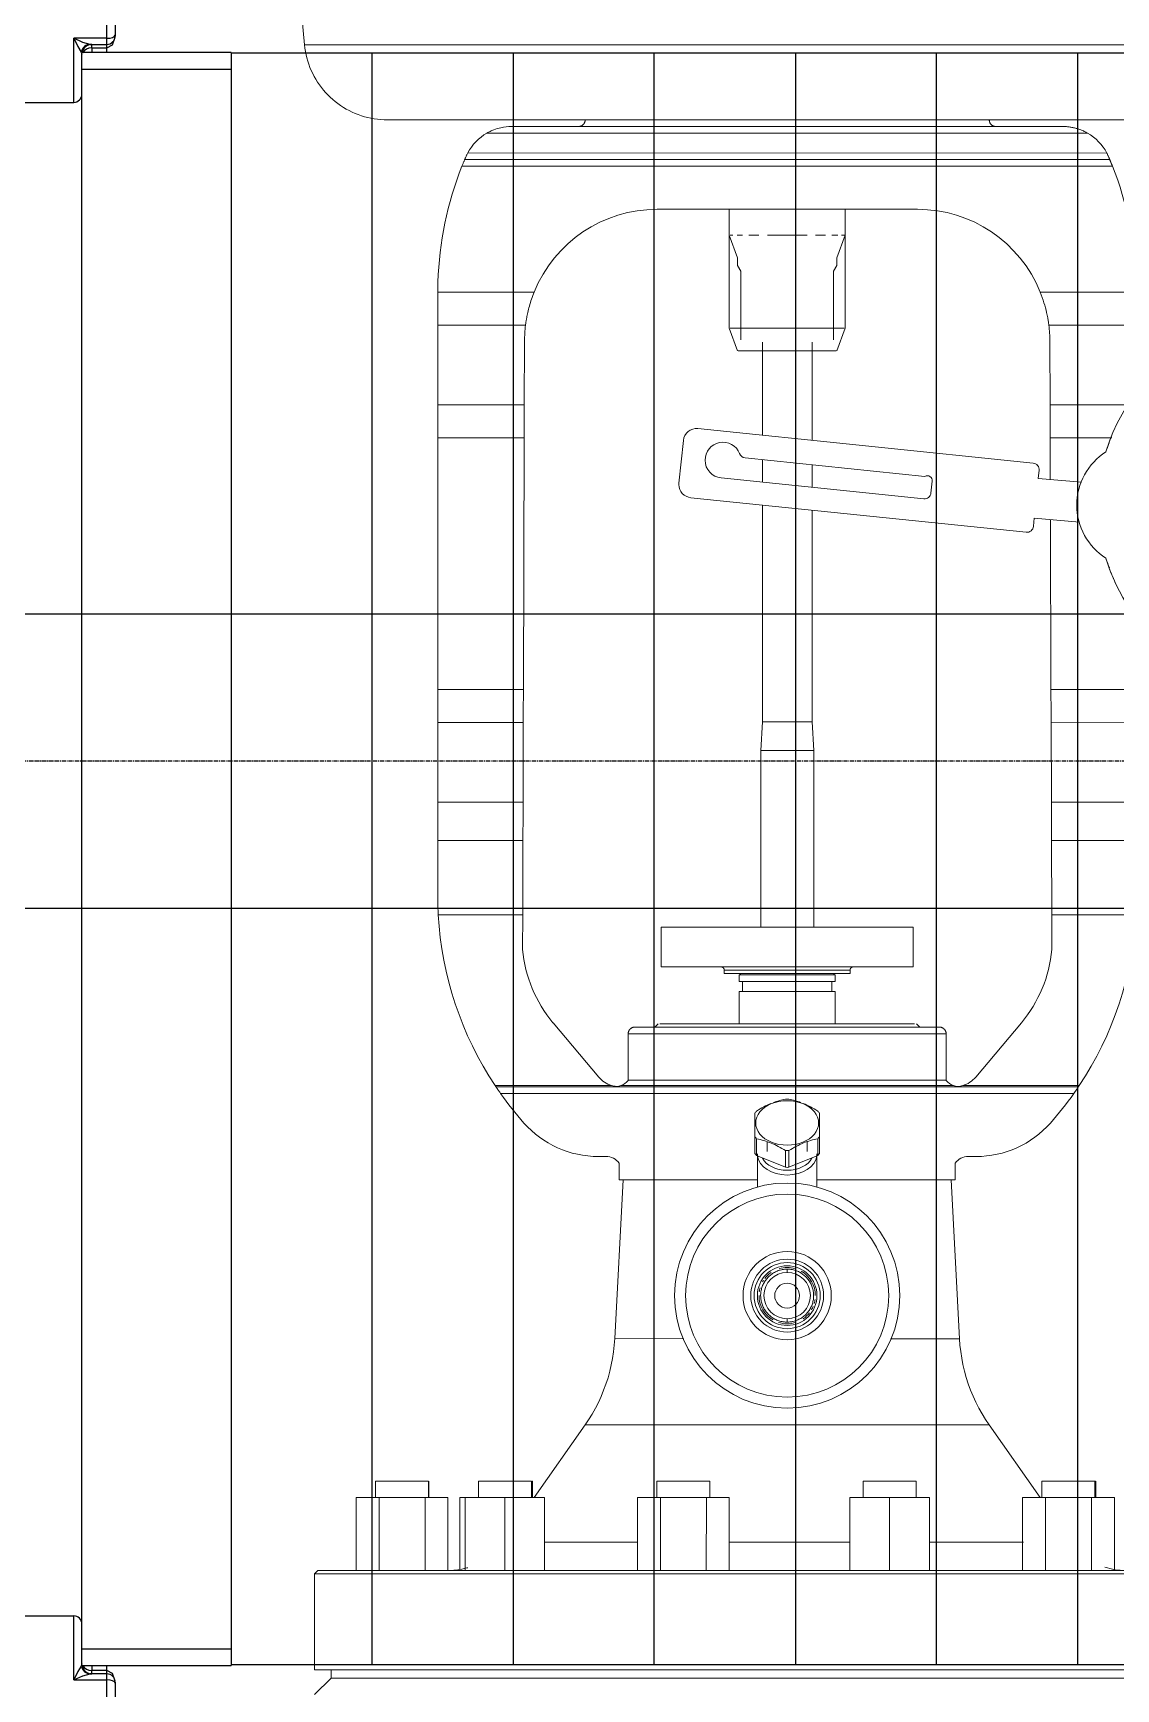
# Model space of a CAD drawing. Header units: millimetres. Extents: x -69706 to 52883, y -6882 to 68885.
# Drawn here: x 36843.1 to 37170, y 65302.7 to 65802.6 of the extents above; entities that cross this region are included whole.
import ezdxf

# ---------------------------------------------------------------- set-up
doc = ezdxf.new("R2010")
doc.units = ezdxf.units.MM
doc.linetypes.add('XFM7P20PCW$0$CENTER', pattern=[2, 1.25, -0.25, 0.25, -0.25])
doc.layers.add('XFM7P20PCW$0$G-IMPT', color=252, linetype='Continuous', lineweight=9)
doc.layers.add('XFM7P20PCW$0$M-PIPE-CHWS12', color=252, linetype='Continuous')

# ---------------------------------------------------------------- blocks, each defined once
blk = doc.blocks.new('XFM7P20PCW$0$A$C5a31e6e3')
for p, q in [((883.5, 1006.84), (883.5, 1031.16)), ((886, 1030.19), (886, 1007.81)), ((883.5, 1006.84), (873.5, 1006.84)), ((873.5, 987.5), (873.5, 1006.84)), ((878.49, 1005), (883.5, 1005)), ((879, 1003.96), (879, 1005)), ((883.5, 1005), (883.5, 1006.84)), ((883.5, 1003.96), (883.5, 1005)), ((886, 1007.81), (886, 1007.5)), ((875.77, 1002.68), (876, 1002)), ((876, 997.5), (876, 1002.5)), ((921, 1002.5), (876, 1002.5)), ((879, 1003.96), (879, 1002.5)), ((879, 1003.96), (883.5, 1003.96)), ((883.5, 1002.5), (883.5, 1003.96)), ((921, 1002.5), (921, 997.5)), ((1560, 1002.3), (921, 1002.3)), ((963.6, 515.7), (963.6, 1002.3)), ((1006.2, 1002.3), (1006.2, 515.7)), ((1048.8, 515.7), (1048.8, 1002.3)), ((1091.4, 1002.3), (1091.4, 515.7)), ((1134, 515.7), (1134, 1002.3)), ((1176.6, 1002.3), (1176.6, 515.7)), ((876, 997.5), (921, 997.5)), ((876, 520.5), (876, 997.5)), ((921, 997.5), (921, 520.5)), ((858.5, 987.5), (873.5, 987.5)), ((858.5, 530.5), (873.5, 530.5)), ((873.5, 511.16), (873.5, 530.5)), ((876, 515.5), (876, 520.5)), ((921, 520.5), (876, 520.5)), ((921, 520.5), (921, 515.5)), ((876, 516), (875.77, 515.32)), ((876, 515.5), (921, 515.5)), ((879, 515.5), (879, 514.04)), ((883.5, 514.04), (883.5, 515.5)), ((1560, 515.7), (921, 515.7)), ((873.5, 511.16), (883.5, 511.16)), ((883.5, 513), (878.49, 513)), ((879, 513), (879, 514.04)), ((883.5, 514.04), (879, 514.04)), ((883.5, 513), (883.5, 514.04)), ((883.5, 511.16), (883.5, 513)), ((883.5, 486.84), (883.5, 511.16)), ((886, 510.5), (886, 510.19)), ((886, 510.19), (886, 487.81))]:
    blk.add_line(p, q)
at = {"flags": 128}
for points in [[(878.49, 1005), (876.28, 1005.56), (873.5, 1006.84)], [(873.5, 1006.84), (874.76, 1004.33), (875.77, 1002.68)], [(883.5, 1003.96), (885.23, 1004.87), (885.99, 1007.18)], [(875.77, 515.32), (874.76, 513.67), (873.5, 511.16)], [(873.5, 511.16), (876.28, 512.44), (878.49, 513)], [(885.99, 510.82), (885.23, 513.13), (883.5, 514.04)]]:
    blk.add_lwpolyline(points, dxfattribs=at)
for centre, radius, start, end in [((879, 1002), 3, 90, 170.4059), ((883.5, 1007.5), 2.5, 270, 0), ((873.5, 990), 2.5, 270, 0), ((873.5, 528), 2.5, 0, 90), ((879, 516), 3, 189.5941, 270), ((883.5, 510.5), 2.5, 0, 90)]:
    blk.add_arc(centre, radius, start, end)
for centre, major_axis, ratio, start_param, end_param in [((878.49, 1002), (0, 3), 0.932153, 0, 1.340829), ((883.5, 1007.81), (2.5, 0), 0.385965, 4.712389, 6.283185), ((879, 1001.58), (3, 0), 0.791667, 1.570796, 2.745339), ((878.49, 516), (0, -3), 0.932153, 4.942356, 6.283185), ((879, 516.42), (3, 0), 0.791667, 3.537846, 4.712389), ((883.5, 510.19), (2.5, 0), 0.385965, 0, 1.570796)]:
    blk.add_ellipse(centre, major_axis=major_axis, ratio=ratio, start_param=start_param, end_param=end_param)
blk = doc.blocks.new('XFM7P20PCW$0$HTS 150A-3D_dwg-5203735-前')
at = {"layer": 'XFM7P20PCW$0$G-IMPT'}
for p, q in [((145.7, 668.63), (148.94, 702.66)), ((145.7, 668.63), (-145.7, 668.63)), ((-120.81, 646), (120.81, 646)), ((-90.69, 642), (90.69, 642)), ((-34.27, 644), (-83.21, 644)), ((37.01, 644), (-37.01, 644)), ((83.21, 644), (33.99, 644)), ((-96.48, 636), (96.47, 636)), ((98.2, 632), (-98.2, 632)), ((-97.38, 634), (97.38, 634)), ((-39.31, 619), (39.31, 619)), ((-17.5, 619), (-17.5, 583.12)), ((-17.5, 619), (-17.5, 611.18)), ((17.5, 583.12), (17.5, 619)), ((17.5, 611.18), (17.5, 619)), ((-17.5, 611.18), (-15, 604.31)), ((-17.5, 611.18), (-16.43, 611.18)), ((-15.27, 611.18), (-13.49, 611.18)), ((-11.54, 611.18), (-8.55, 611.18)), ((-5.99, 611.18), (0, 611.18)), ((5.99, 611.18), (0, 611.18)), ((11.54, 611.18), (8.54, 611.18)), ((15.16, 611.18), (13.49, 611.18)), ((15, 604.31), (17.5, 611.18)), ((17.23, 611.18), (16.43, 611.18)), ((-15, 604.31), (-15, 602.04)), ((-15, 602.04), (-14, 600.31)), ((-14, 600.31), (-14, 579.56)), ((14, 600.31), (15, 602.04)), ((14, 579.56), (14, 600.31)), ((15, 602.04), (15, 604.31)), ((105.45, 594), (105.45, 597.04)), ((-105.45, 594), (-76.39, 594)), ((76.39, 594), (105.45, 594)), ((105.45, 594), (105.45, 584)), ((-105.45, 584), (-79, 584)), ((-17.5, 583.12), (-15, 576.25)), ((-17.23, 583.12), (0, 583.12)), ((17.24, 583.12), (0, 583.12)), ((15, 576.25), (17.5, 583.12)), ((79, 584), (105.45, 584)), ((105.45, 584), (105.45, 560)), ((-79.37, 560), (-79.31, 579.13)), ((0, 576.25), (-14.77, 576.25)), ((-7.5, 578.85), (-7.5, 549.24)), ((0, 576.25), (14.77, 576.25)), ((7.5, 550.79), (7.5, 578.85)), ((79.31, 579.13), (79.37, 560)), ((-103.12, 560), (-79.37, 560)), ((79.37, 560), (105.45, 560)), ((105.45, 560), (105.45, 550)), ((-98.04, 550), (-79.4, 550)), ((-79.44, 537.39), (-79.4, 550)), ((26.96, 552.8), (-74.24, 542.36)), ((79.4, 550), (105.45, 550)), ((79.4, 550), (79.64, 474)), ((105.45, 550), (105.45, 474)), ((-97.35, 548.39), (-97.1, 548.39)), ((-97.1, 548.39), (-97.35, 548.39)), ((32.68, 536.3), (31.35, 549.23)), ((-76.06, 540.19), (-75.81, 537.71)), ((-41.52, 538.36), (12.72, 543.97)), ((-7.5, 541.88), (-7.5, 535.04)), ((7.5, 536.59), (7.5, 543.43)), ((-75.81, 537.71), (-88.8, 536.57)), ((-43.41, 533.34), (-43.78, 536.92)), ((19.96, 537.88), (-41.22, 531.56)), ((-72.15, 521.49), (29.11, 531.91)), ((-88.28, 524.56), (-74.6, 525.76)), ((-79.64, 474), (-79.48, 525.33)), ((-74.6, 525.76), (-74.35, 523.28)), ((-7.5, 528.14), (-7.5, 464.25)), ((7.5, 464.25), (7.5, 529.69)), ((-97.11, 510.99), (-97.37, 510.99)), ((-97.37, 510.99), (-97.11, 510.99)), ((-105.45, 474), (-79.64, 474)), ((79.64, 474), (105.45, 474)), ((105.45, 474), (105.45, 464)), ((-105.45, 464), (-79.68, 464)), ((-79.75, 440), (-79.68, 464)), ((-7.5, 464.25), (-8, 455.6)), ((-7.39, 464.25), (0, 464.25)), ((7.39, 464.25), (0, 464.25)), ((8, 455.6), (7.5, 464.25)), ((79.68, 464), (105.45, 464)), ((79.68, 464), (79.75, 440)), ((105.45, 464), (105.45, 440)), ((-8, 455.6), (-8, 402.27)), ((-7.88, 455.6), (0, 455.6)), ((7.88, 455.6), (0, 455.6)), ((8, 402.27), (8, 455.6)), ((-105.45, 440), (-79.75, 440)), ((79.75, 440), (105.45, 440)), ((105.45, 440), (105.45, 428.44)), ((-79.79, 428.44), (-105.45, 428.44)), ((-79.86, 406), (-79.79, 428.44)), ((105.45, 428.44), (79.79, 428.44)), ((79.79, 428.44), (79.86, 406)), ((105.45, 408.52), (105.45, 428.44)), ((-105.34, 406), (-79.86, 406)), ((-79.9, 395.49), (-79.86, 406)), ((79.86, 406), (105.34, 406)), ((79.86, 406), (79.9, 395.49)), ((-38, 402.27), (-38, 390.27)), ((-38, 402.27), (0, 402.27)), ((38, 402.27), (0, 402.27)), ((38, 390.27), (38, 402.27)), ((-38, 390.27), (0, 390.27)), ((0, 390.27), (38, 390.27)), ((-19, 389.27), (-19, 388.27)), ((-19, 389.27), (0, 389.27)), ((-19, 388.27), (0, 388.27)), ((-13.81, 388.27), (-14.5, 387.87)), ((-14.5, 387.87), (-14.5, 385.87)), ((-14.5, 385.87), (0, 385.87)), ((-14.28, 387.87), (0, 387.87)), ((-13.5, 385.87), (-13.5, 382.87)), ((19, 389.27), (0, 389.27)), ((0, 388.27), (19, 388.27)), ((14.28, 387.87), (0, 387.87)), ((0, 385.87), (14.5, 385.87)), ((13.5, 382.87), (13.5, 385.87)), ((14.5, 387.87), (13.81, 388.27)), ((14.5, 385.87), (14.5, 387.87)), ((19, 388.27), (19, 389.27)), ((-14.5, 382.87), (-14.5, 373.07)), ((-14.5, 382.87), (0, 382.87)), ((14.5, 382.87), (0, 382.87)), ((14.5, 373.07), (14.5, 382.87)), ((-56.91, 356.96), (-70.7, 373.4)), ((-48, 370.07), (-48, 356.07)), ((-48, 370.07), (0, 370.07)), ((-44.43, 372.07), (0, 372.07)), ((-39, 373.07), (-40, 372.07)), ((-38.41, 373.07), (0, 373.07)), ((38.41, 373.07), (0, 373.07)), ((45.61, 372.07), (0, 372.07)), ((48, 370.07), (0, 370.07)), ((40, 372.07), (39, 373.07)), ((48, 356.07), (48, 370.07)), ((70.7, 373.4), (56.91, 356.96)), ((-48, 356.07), (0, 356.07)), ((48, 356), (-48, 356)), ((0, 356.07), (48, 356.07)), ((-88.18, 354.42), (-52.99, 354.42)), ((87.9, 354), (-87.9, 354)), ((-87.9, 354), (87.9, 354)), ((-86.52, 352), (86.52, 352)), ((50.24, 354.42), (-50.24, 354.42)), ((52.99, 354.42), (88.18, 354.42)), ((-9.75, 338.99), (-9.75, 333.93)), ((-9.23, 333.29), (-9.23, 338.35)), ((-6, 337.49), (-6, 334.49)), ((6, 334.49), (6, 337.49)), ((9.23, 338.35), (9.23, 333.29)), ((9.75, 333.93), (9.75, 338.99)), ((-57.02, 333), (-54.71, 333)), ((-50.71, 331), (-50.71, 326)), ((-0.52, 329.74), (-9.23, 333.29)), ((-9, 333.78), (-9, 323.76)), ((-0.52, 334.8), (-0.52, 329.74)), ((0.52, 329.74), (0.52, 334.8)), ((9.23, 333.29), (0.52, 329.74)), ((9, 323.76), (9, 333.78)), ((50.71, 326), (50.71, 331)), ((54.71, 333), (57.01, 333)), ((-49.52, 326), (-52.04, 278)), ((-50.71, 326), (-8.87, 326)), ((8.87, 326), (50.71, 326)), ((52.04, 278), (49.52, 326)), ((0, 299), (0, 298)), ((0, 298), (0, 299)), ((0, 284), (0, 283)), ((0, 283), (0, 284)), ((-52.04, 278), (-31.19, 278)), ((31.19, 278), (52.04, 278)), ((-61.01, 251.94), (-76.38, 230)), ((61.01, 251.94), (-61.01, 251.94)), ((76.38, 230), (61.01, 251.94)), ((-93.21, 235), (-93.21, 230)), ((-93.13, 235), (-93.21, 235)), ((-92.93, 235), (-92.93, 230)), ((-76.93, 235), (-92.93, 235)), ((-76.93, 230), (-76.93, 235)), ((-38.94, 235), (-38.94, 230)), ((-22.94, 235), (-38.94, 235)), ((-22.94, 230), (-22.94, 235)), ((23.33, 235), (23.33, 230)), ((39.33, 235), (23.33, 235)), ((39.33, 230), (39.33, 235)), ((76.93, 235), (76.93, 230)), ((77, 235), (76.93, 235)), ((77.21, 235), (77.21, 230)), ((93.21, 235), (77.21, 235)), ((93.21, 230), (93.21, 235)), ((108.15, 235), (108.15, 230)), ((108.26, 235), (108.26, 230)), ((124.26, 235), (108.26, 235)), ((124.26, 230), (124.26, 235)), ((-98.78, 230), (-91.85, 230)), ((-98.78, 208), (-98.78, 230)), ((-91.85, 230), (-78, 230)), ((-91.85, 208), (-91.85, 230)), ((-78, 230), (-71.07, 230)), ((-78, 208), (-78, 230)), ((-71.07, 208), (-71.07, 230)), ((-42.94, 230), (-30.94, 230)), ((-42.94, 208), (-42.94, 230)), ((-30.94, 230), (-18.94, 230)), ((-30.94, 208), (-30.94, 230)), ((-18.94, 208), (-18.94, 230)), ((17.47, 230), (24.4, 230)), ((17.47, 208), (17.47, 230)), ((24.4, 230), (38.26, 230)), ((24.4, 208), (24.4, 230)), ((38.26, 230), (45.19, 230)), ((38.26, 208), (38.26, 230)), ((45.19, 208), (45.19, 230)), ((73.21, 230), (85.21, 230)), ((73.21, 208), (73.21, 230)), ((85.21, 230), (97.21, 230)), ((85.21, 208), (85.21, 230)), ((97.21, 230), (98.78, 230)), ((97.21, 208), (97.21, 230)), ((98.78, 208.41), (98.78, 230)), ((102.4, 230), (109.33, 230)), ((102.4, 230), (102.4, 208)), ((109.33, 230), (123.18, 230)), ((109.33, 208), (109.33, 230)), ((123.18, 230), (130.11, 230)), ((123.18, 208), (123.18, 230)), ((130.11, 208), (130.11, 230)), ((-71.32, 216.53), (-42.94, 216.53)), ((-19.01, 216.53), (17.52, 216.53)), ((45.3, 216.53), (73.33, 216.53)), ((-142.68, 207), (142.68, 207)), ((141.68, 208), (-141.68, 208)), ((141.68, 208), (141.53, 208)), ((142.68, 207), (141.68, 208)), ((142.68, 178), (142.68, 207)), ((-142.68, 178), (142.68, 178)), ((-137.68, 175.52), (137.68, 175.52)), ((137.68, 175.52), (137.68, 178)), ((142.68, 170.52), (137.68, 175.52))]:
    blk.add_line(p, q, dxfattribs=at)
at = {"layer": 'XFM7P20PCW$0$G-IMPT', "flags": 128}
for points in [[(145.7, 668.63), (145.59, 667.64), (145.43, 666.65), (145.24, 665.67), (145.01, 664.69), (144.74, 663.73), (144.43, 662.78), (144.08, 661.84), (143.69, 660.92), (143.27, 660.01), (142.81, 659.12), (142.32, 658.25), (141.8, 657.4), (141.23, 656.58), (140.64, 655.77), (140.02, 654.99), (139.36, 654.24), (138.68, 653.51), (137.96, 652.81), (137.22, 652.14), (136.45, 651.5), (135.66, 650.89), (134.85, 650.31), (134.01, 649.76), (133.15, 649.25), (132.27, 648.78), (131.37, 648.34), (130.45, 647.93), (129.52, 647.57), (128.58, 647.24), (127.62, 646.94), (126.66, 646.69), (125.68, 646.48), (124.7, 646.3), (123.7, 646.17), (122.71, 646.07), (121.71, 646.02), (120.81, 646)], [(-99.71, 646), (-96.9, 646), (-93.94, 646), (-90.83, 646), (-87.57, 646), (-84.17, 646), (-80.64, 646), (-76.98, 646), (-73.19, 646), (-69.29, 646), (-65.28, 646), (-61.16, 646), (-56.94, 646), (-52.64, 646), (-48.25, 646), (-43.78, 646), (-39.24, 646), (-34.64, 646), (-29.98, 646), (-25.28, 646), (-20.53, 646), (-15.76, 646), (-10.95, 646), (-6.13, 646), (-1.3, 646), (3.53, 646), (8.35, 646), (13.17, 646), (17.96, 646), (22.72, 646), (27.45, 646), (32.13, 646), (36.76, 646), (41.34, 646), (45.84, 646), (50.28, 646), (54.63, 646), (58.89, 646), (63.07, 646), (67.14, 646), (71.1, 646), (74.95, 646), (78.68, 646), (82.28, 646), (85.75, 646), (89.09, 646), (92.28, 646), (95.32, 646), (98.22, 646), (100.95, 646), (103.52, 646), (105.93, 646), (108.17, 646), (110.24, 646), (112.12, 646), (113.83, 646), (115.36, 646), (116.7, 646), (117.86, 646), (118.83, 646), (119.61, 646), (120.19, 646), (120.59, 646), (120.79, 646), (120.81, 646)], [(-63, 644), (-62.92, 644), (-62.84, 644.01), (-62.76, 644.01), (-62.68, 644.02), (-62.6, 644.04), (-62.52, 644.06), (-62.45, 644.08), (-62.37, 644.1), (-62.3, 644.13), (-62.22, 644.16), (-62.15, 644.19), (-62.08, 644.23), (-62.01, 644.26), (-61.94, 644.3), (-61.87, 644.35), (-61.81, 644.4), (-61.74, 644.44), (-61.68, 644.5), (-61.62, 644.55), (-61.57, 644.61), (-61.51, 644.66), (-61.46, 644.73), (-61.41, 644.79), (-61.36, 644.85), (-61.32, 644.92), (-61.28, 644.99), (-61.24, 645.06), (-61.2, 645.13), (-61.17, 645.2), (-61.14, 645.27), (-61.11, 645.35), (-61.08, 645.43), (-61.06, 645.5), (-61.04, 645.58), (-61.03, 645.66), (-61.02, 645.74), (-61.01, 645.82), (-61, 645.9), (-61, 645.98), (-61, 646)], [(61, 646), (61, 645.92), (61.01, 645.84), (61.01, 645.76), (61.03, 645.68), (61.04, 645.6), (61.06, 645.52), (61.08, 645.45), (61.1, 645.37), (61.13, 645.29), (61.16, 645.22), (61.19, 645.15), (61.23, 645.08), (61.26, 645.01), (61.31, 644.94), (61.35, 644.87), (61.4, 644.8), (61.44, 644.74), (61.5, 644.68), (61.55, 644.62), (61.61, 644.56), (61.67, 644.51), (61.73, 644.46), (61.79, 644.41), (61.85, 644.36), (61.92, 644.32), (61.99, 644.27), (62.06, 644.24), (62.13, 644.2), (62.2, 644.17), (62.28, 644.14), (62.35, 644.11), (62.43, 644.08), (62.5, 644.06), (62.58, 644.04), (62.66, 644.03), (62.74, 644.02), (62.82, 644.01), (62.9, 644), (62.98, 644)], [(120.81, 646), (120.72, 646), (120.43, 646), (119.95, 646), (119.27, 646), (118.41, 646), (117.35, 646), (116.11, 646), (114.68, 646), (114.28, 646)], [(-79.4, 550), (-79.38, 557.07), (-79.37, 560)], [(79.37, 560), (79.38, 557.07), (79.4, 550)], [(-79.68, 464), (-79.67, 466.93), (-79.64, 474)], [(79.64, 474), (79.67, 466.93), (79.68, 464)], [(-79.79, 428.44), (-79.76, 436.5), (-79.75, 440)], [(79.75, 440), (79.76, 436.5), (79.79, 428.44)], [(-19, 389.27), (-19, 389.31), (-19, 389.35), (-19.01, 389.39), (-19.01, 389.43), (-19.02, 389.47), (-19.03, 389.51), (-19.04, 389.54), (-19.05, 389.58), (-19.06, 389.62), (-19.08, 389.66), (-19.1, 389.69), (-19.11, 389.73), (-19.13, 389.77), (-19.15, 389.8), (-19.17, 389.83), (-19.2, 389.87), (-19.22, 389.9), (-19.25, 389.93), (-19.28, 389.96), (-19.3, 389.99), (-19.33, 390.01), (-19.36, 390.04), (-19.39, 390.06), (-19.43, 390.09), (-19.46, 390.11), (-19.49, 390.13), (-19.53, 390.15), (-19.56, 390.17), (-19.6, 390.19), (-19.64, 390.2), (-19.68, 390.21), (-19.71, 390.23), (-19.75, 390.24), (-19.79, 390.25), (-19.83, 390.25), (-19.87, 390.26), (-19.91, 390.26), (-19.95, 390.27), (-19.99, 390.27)], [(19.96, 390.27), (19.92, 390.27), (19.88, 390.26), (19.84, 390.26), (19.8, 390.25), (19.76, 390.24), (19.72, 390.23), (19.69, 390.22), (19.65, 390.2), (19.61, 390.19), (19.57, 390.17), (19.54, 390.16), (19.5, 390.14), (19.47, 390.12), (19.44, 390.09), (19.4, 390.07), (19.37, 390.05), (19.34, 390.02), (19.31, 389.99), (19.28, 389.97), (19.26, 389.94), (19.23, 389.91), (19.2, 389.87), (19.18, 389.84), (19.16, 389.81), (19.14, 389.77), (19.12, 389.74), (19.1, 389.7), (19.08, 389.67), (19.07, 389.63), (19.05, 389.59), (19.04, 389.56), (19.03, 389.52), (19.02, 389.48), (19.01, 389.44), (19.01, 389.4), (19, 389.36), (19, 389.32), (19, 389.28), (19, 389.27)], [(-48, 370.07), (-48, 370.15), (-47.99, 370.23), (-47.99, 370.31), (-47.97, 370.39), (-47.96, 370.47), (-47.94, 370.54), (-47.92, 370.62), (-47.9, 370.7), (-47.87, 370.77), (-47.84, 370.85), (-47.81, 370.92), (-47.77, 370.99), (-47.74, 371.06), (-47.69, 371.13), (-47.65, 371.2), (-47.6, 371.26), (-47.56, 371.33), (-47.5, 371.39), (-47.45, 371.45), (-47.39, 371.5), (-47.33, 371.56), (-47.27, 371.61), (-47.21, 371.66), (-47.15, 371.71), (-47.08, 371.75), (-47.01, 371.79), (-46.94, 371.83), (-46.87, 371.87), (-46.8, 371.9), (-46.72, 371.93), (-46.65, 371.96), (-46.57, 371.98), (-46.5, 372.01), (-46.42, 372.02), (-46.34, 372.04), (-46.26, 372.05), (-46.18, 372.06), (-46.1, 372.07), (-46.02, 372.07), (-46, 372.07)], [(0, 372.07), (-1.84, 372.07), (-3.68, 372.07), (-5.51, 372.07), (-7.33, 372.07), (-9.14, 372.07), (-10.93, 372.07), (-12.71, 372.07), (-14.47, 372.07), (-16.2, 372.07), (-17.91, 372.07), (-19.59, 372.07), (-21.24, 372.07), (-22.86, 372.07), (-24.43, 372.07), (-25.97, 372.07), (-27.47, 372.07), (-28.92, 372.07), (-30.33, 372.07), (-31.69, 372.07), (-33, 372.07), (-34.25, 372.07), (-35.45, 372.07), (-36.6, 372.07), (-37.68, 372.07), (-38.71, 372.07), (-39.67, 372.07), (-40.57, 372.07), (-41.4, 372.07), (-42.17, 372.07), (-42.87, 372.07), (-43.51, 372.07), (-44.07, 372.07), (-44.56, 372.07), (-44.98, 372.07), (-45.33, 372.07), (-45.61, 372.07), (-45.81, 372.07), (-45.94, 372.07), (-46, 372.07), (-46, 372.07)], [(-46, 372.07), (-45.96, 372.07), (-45.85, 372.07), (-45.67, 372.07), (-45.41, 372.07), (-45.08, 372.07), (-44.68, 372.07), (-44.21, 372.07), (-43.66, 372.07), (-43.05, 372.07), (-42.37, 372.07), (-41.62, 372.07), (-40.8, 372.07), (-39.92, 372.07), (-39.39, 372.07)], [(46, 372.07), (45.96, 372.07), (45.85, 372.07), (45.67, 372.07), (45.41, 372.07), (45.08, 372.07), (44.68, 372.07), (44.21, 372.07), (43.66, 372.07), (43.05, 372.07), (42.37, 372.07), (41.62, 372.07), (40.8, 372.07), (39.92, 372.07), (38.97, 372.07), (37.97, 372.07), (36.9, 372.07), (35.77, 372.07), (34.58, 372.07), (33.34, 372.07), (32.05, 372.07), (30.7, 372.07), (29.31, 372.07), (27.87, 372.07), (26.38, 372.07), (24.85, 372.07), (23.29, 372.07), (21.68, 372.07), (20.04, 372.07), (18.37, 372.07), (16.67, 372.07), (14.94, 372.07), (13.19, 372.07), (11.42, 372.07), (9.62, 372.07), (7.82, 372.07), (6, 372.07), (4.17, 372.07), (2.34, 372.07), (0.5, 372.07), (0, 372.07)], [(39.39, 372.07), (39.67, 372.07), (40.57, 372.07), (41.4, 372.07), (42.17, 372.07), (42.87, 372.07), (43.51, 372.07), (44.07, 372.07), (44.56, 372.07), (44.98, 372.07), (45.33, 372.07), (45.61, 372.07), (45.81, 372.07), (45.94, 372.07), (46, 372.07), (46, 372.07)], [(46, 372.07), (46.08, 372.07), (46.16, 372.06), (46.24, 372.05), (46.32, 372.04), (46.4, 372.03), (46.48, 372.01), (46.55, 371.99), (46.63, 371.97), (46.7, 371.94), (46.78, 371.91), (46.85, 371.88), (46.92, 371.84), (46.99, 371.8), (47.06, 371.76), (47.13, 371.72), (47.19, 371.67), (47.26, 371.62), (47.32, 371.57), (47.38, 371.52), (47.43, 371.46), (47.49, 371.4), (47.54, 371.34), (47.59, 371.28), (47.64, 371.22), (47.68, 371.15), (47.72, 371.08), (47.76, 371.01), (47.8, 370.94), (47.83, 370.87), (47.86, 370.79), (47.89, 370.72), (47.92, 370.64), (47.94, 370.56), (47.96, 370.49), (47.97, 370.41), (47.98, 370.33), (47.99, 370.25), (48, 370.17), (48, 370.09), (48, 370.07)], [(0, 299), (-0.32, 298.99), (-0.64, 298.97), (-0.96, 298.94), (-1.27, 298.9), (-1.59, 298.84), (-1.9, 298.77), (-2.21, 298.69), (-2.52, 298.59), (-2.82, 298.49), (-3.12, 298.37), (-3.41, 298.24), (-3.69, 298.1), (-3.98, 297.94), (-4.25, 297.78), (-4.52, 297.6), (-4.78, 297.42), (-5.03, 297.22), (-5.28, 297.01), (-5.51, 296.8), (-5.74, 296.57), (-5.96, 296.34), (-6.17, 296.1), (-6.36, 295.85), (-6.55, 295.59), (-6.73, 295.32), (-6.9, 295.05), (-7.06, 294.77), (-7.2, 294.48), (-7.33, 294.19), (-7.46, 293.9), (-7.57, 293.6), (-7.66, 293.29), (-7.75, 292.98), (-7.82, 292.67), (-7.88, 292.36), (-7.93, 292.04), (-7.97, 291.72), (-7.99, 291.41), (-8, 291.09), (-8, 290.77), (-7.98, 290.45), (-7.95, 290.13), (-7.91, 289.81), (-7.86, 289.49), (-7.79, 289.18), (-7.71, 288.87), (-7.62, 288.56), (-7.52, 288.26), (-7.4, 287.96), (-7.27, 287.67), (-7.14, 287.38), (-6.99, 287.1), (-6.82, 286.82), (-6.65, 286.55), (-6.47, 286.29), (-6.27, 286.04), (-6.07, 285.79), (-5.86, 285.55), (-5.64, 285.32), (-5.4, 285.1), (-5.16, 284.89), (-4.91, 284.69), (-4.66, 284.5), (-4.39, 284.31), (-4.12, 284.14), (-3.85, 283.98), (-3.56, 283.84), (-3.27, 283.7), (-2.98, 283.57), (-2.68, 283.46), (-2.38, 283.36), (-2.07, 283.27), (-1.76, 283.19), (-1.44, 283.13), (-1.13, 283.08), (-0.81, 283.04), (-0.49, 283.01), (-0.17, 283), (0, 283)], [(0, 283), (0.32, 283.01), (0.64, 283.02), (0.96, 283.06), (1.27, 283.1), (1.59, 283.16), (1.9, 283.23), (2.21, 283.31), (2.52, 283.41), (2.82, 283.51), (3.12, 283.63), (3.41, 283.76), (3.69, 283.9), (3.98, 284.06), (4.25, 284.22), (4.52, 284.4), (4.78, 284.58), (5.03, 284.78), (5.28, 284.98), (5.51, 285.2), (5.74, 285.43), (5.96, 285.66), (6.17, 285.9), (6.36, 286.15), (6.55, 286.41), (6.73, 286.68), (6.9, 286.95), (7.06, 287.23), (7.2, 287.51), (7.33, 287.8), (7.46, 288.1), (7.57, 288.4), (7.66, 288.71), (7.75, 289.01), (7.82, 289.33), (7.88, 289.64), (7.93, 289.96), (7.97, 290.27), (7.99, 290.59), (8, 290.91), (8, 291.23), (7.98, 291.55), (7.95, 291.87), (7.91, 292.19), (7.86, 292.5), (7.79, 292.82), (7.71, 293.13), (7.62, 293.43), (7.52, 293.74), (7.4, 294.03), (7.27, 294.33), (7.14, 294.62), (6.99, 294.9), (6.82, 295.18), (6.65, 295.44), (6.47, 295.71), (6.27, 295.96), (6.07, 296.21), (5.86, 296.45), (5.64, 296.68), (5.4, 296.9), (5.16, 297.11), (4.91, 297.31), (4.66, 297.5), (4.39, 297.68), (4.12, 297.85), (3.85, 298.01), (3.56, 298.16), (3.27, 298.3), (2.98, 298.42), (2.68, 298.54), (2.38, 298.64), (2.07, 298.73), (1.76, 298.8), (1.44, 298.87), (1.13, 298.92), (0.81, 298.96), (0.49, 298.98), (0.17, 299), (0, 299)], [(-61.01, 251.94), (-59.9, 253.6), (-58.85, 255.31), (-57.87, 257.05), (-56.97, 258.83), (-56.13, 260.65), (-55.37, 262.5), (-54.68, 264.38), (-54.07, 266.28), (-53.54, 268.21), (-53.08, 270.16), (-52.7, 272.12), (-52.4, 274.1), (-52.18, 276.08), (-52.04, 278)], [(52.04, 278), (52.18, 276.01), (52.41, 274.02), (52.71, 272.05), (53.09, 270.08), (53.55, 268.14), (54.09, 266.21), (54.71, 264.31), (55.4, 262.43), (56.16, 260.58), (57, 258.77), (57.91, 256.99), (58.89, 255.24), (59.94, 253.54), (61.01, 251.94)], [(-101.39, 208.02), (-100.59, 208.06), (-99.8, 208.14), (-99.01, 208.25), (-98.22, 208.4), (-97.44, 208.57), (-96.67, 208.78), (-95.9, 209.01)], [(96.43, 208.85), (96.67, 208.78), (97.44, 208.57), (98.22, 208.4), (99.01, 208.25), (99.8, 208.14), (100.6, 208.06), (101.39, 208.02)]]:
    blk.add_lwpolyline(points, dxfattribs=at)
at = {"layer": 'XFM7P20PCW$0$G-IMPT'}
for centre, radius, start, end in [((-83.21, 629), 15, 119.9264, 152.1819), ((83.21, 629), 15, 27.8181, 60.0736), ((-2, 593.82), 103.5, 158.3553, 178.219), ((2, 593.82), 103.5, 1.781, 21.6461), ((-39.31, 579), 40, 90, 157.9757), ((39.31, 579), 40, 22.0243, 90), ((-149.91, 529.71), 56.02, 16.6441, 117.9206), ((-39.31, 579), 40, 172.8192, 179.8168), ((39.31, 579), 40, 0.1832, 7.1808), ((-149.91, 529.71), 56.02, 19.4779, 24.7233), ((27.37, 548.82), 4, 5.8804, 95.8804), ((-149.91, 529.71), 56.02, 16.6441, 19.4779), ((-106.41, 529.71), 19, 302.3746, 57.6238), ((12.51, 545.96), 2, 275.9041, 338.5517), ((19.4, 543.25), 5.4, 0, 158.5553), ((-74.07, 540.36), 2, 95, 185.0121), ((19.4, 543.25), 5.4, 275.9079, 0), ((-42.29, 537.07), 1.5, 59.0581, 185.8754), ((28.7, 535.89), 4, 275.8803, 0), ((28.7, 535.89), 4, 360, 5.8811), ((-41.42, 533.55), 2, 185.9041, 275.9042), ((-72.36, 523.48), 2, 185.7889, 275.88), ((-149.91, 529.71), 56.02, 273.7955, 343.3543), ((-149.91, 529.71), 56.02, 335.2573, 340.4823), ((-149.91, 529.71), 56.02, 340.4823, 343.3543), ((-2, 411.74), 103.5, 183.1793, 213.631), ((2, 411.74), 103.5, 326.3684, 356.8203), ((-40.06, 399.11), 40, 185.193, 220), ((40.06, 399.11), 40, 320, 354.807), ((-50.78, 362.11), 8, 219.9973, 253.9606), ((-51.9, 359.13), 5, 289.3861, 321.1864), ((51.9, 359.13), 5, 218.8136, 250.6139), ((50.78, 362.11), 8, 286.0394, 320.0027), ((-2, 411.74), 103.5, 215.2538, 221.5391), ((2, 411.74), 103.5, 318.4607, 324.7456), ((-57.02, 363), 30, 221.5393, 270), ((57.01, 363), 30, 269.9996, 318.4623), ((-54.71, 328), 5, 36.8699, 90), ((54.71, 328), 5, 90, 143.1301), ((0, 291), 34, 90, 270), ((0, 291), 34, 270, 90), ((0, 291), 30.65, 90, 270), ((0, 291), 30.65, 270, 90), ((0, 291), 13.33, 90, 270), ((0, 291), 11, 90, 270), ((0, 291), 9.98, 90, 270), ((0, 291), 9, 90, 270), ((0, 291), 13.33, 270, 90), ((0, 291), 11, 270, 90), ((0, 291), 9.98, 270, 90), ((0, 291), 9, 270, 90), ((0, 291), 8.5, 120, 180), ((0, 291), 7, 90, 270), ((0, 291), 8, 148.4118, 150), ((0, 291), 8.5, 90, 106.7584), ((0, 291), 8, 90, 100.8566), ((0, 291), 8.5, 73.3176, 90), ((0, 291), 8, 79.1434, 90), ((0, 291), 7, 270, 90), ((0, 291), 8.5, 52.9917, 55.4553), ((0, 291), 8.5, 37.4866, 54.9883), ((0, 291), 8, 30, 31.5882), ((0, 291), 8.5, 29.351, 33.2108), ((0, 291), 3.75, 90, 270), ((0, 291), 3.75, 90, 270), ((0, 291), 3.75, 270, 90), ((0, 291), 3.75, 270, 90), ((0, 291), 8.5, 300, 0), ((0, 291), 8.5, 7.6552, 16.2791), ((0, 291), 8.5, 187.6552, 196.2791), ((0, 291), 8.5, 203.0891, 210), ((0, 291), 8.5, 217.4866, 234.9883), ((0, 291), 8.5, 232.9917, 235.4553), ((0, 291), 8.5, 251.8566, 270), ((0, 291), 8, 259.1434, 270), ((0, 291), 8, 270, 280.8566), ((0, 291), 8.5, 270, 288.1553)]:
    blk.add_arc(centre, radius, start, end, dxfattribs=at)
for centre, major_axis, ratio, start_param, end_param in [((-6.09, 411.74), (111.59, 0), 0.962979, 6.22974, 6.253251), ((0, 342.54), (10.97, 0), 0.707123, 1.570796, 1.618559), ((0, 342.54), (10.97, 0), 0.707123, 1.523034, 1.570796), ((0, 342.54), (10.97, 0), 0.707123, 2.570231, 2.665756), ((0, 343.14), (9.5, 0), 0.707123, 1.570796, 4.712389), ((0, 343.14), (9.5, 0), 0.707123, 4.712389, 7.853982), ((0, 342.54), (10.97, 0), 0.707123, 0.475836, 0.571361), ((0, 342.54), (10.97, 0), 0.707123, 3.617429, 3.712954), ((0, 342.54), (10.97, 0), 0.707123, 5.711824, 5.807349), ((0, 337.49), (10.97, 0), 0.707123, 3.617429, 3.712954), ((0, 333.78), (9, 0), 0.707123, 3.238001, 4.712389), ((0, 334.49), (8, 0), 0.707123, 3.49902, 4.712389), ((0, 342.54), (10.97, 0), 0.707123, 4.664626, 4.712389), ((0, 342.54), (-10.97, 0), 0.707123, 1.570796, 1.618559), ((0, 333.78), (-9, 0), 0.707123, 1.570796, 3.044936), ((0, 334.49), (8, 0), 0.707123, 4.712389, 5.926007), ((0, 337.49), (10.97, 0), 0.707123, 5.711824, 5.807349), ((0, 337.49), (10.97, 0), 0.707123, 4.664626, 4.712389), ((0, 337.49), (10.97, 0), 0.707123, 4.712389, 4.760152)]:
    blk.add_ellipse(centre, major_axis=major_axis, ratio=ratio, start_param=start_param, end_param=end_param, dxfattribs=at)
for points in [[(-83.21, 644), (-83.57, 644), (-84.3, 643.97), (-85.39, 643.85), (-86.47, 643.65), (-87.55, 643.37), (-88.62, 643), (-89.67, 642.55), (-90.36, 642.19), (-90.69, 642)], [(-96.48, 636), (-96.54, 635.88), (-96.66, 635.64), (-96.83, 635.29), (-96.93, 635.07), (-96.97, 634.96)], [(96.97, 634.96), (96.93, 635.07), (96.83, 635.29), (96.66, 635.64), (96.54, 635.88), (96.47, 636)], [(98.2, 632), (98.14, 632.14), (98.03, 632.43), (97.86, 632.85), (97.71, 633.23), (97.57, 633.55), (97.47, 633.8), (97.4, 633.96), (97.38, 634), (97.38, 634)], [(-88.18, 354.42), (-88.08, 354.28), (-87.95, 354.07), (-87.9, 354), (-87.9, 354)], [(-51.57, 354.14), (-51.82, 354.17), (-52.31, 354.24), (-52.77, 354.35), (-52.99, 354.42)], [(-50.24, 354.42), (-50.43, 354.34), (-50.84, 354.23), (-51.32, 354.17), (-51.57, 354.14)], [(-0.52, 350.29), (-1.72, 350.08), (-2.92, 349.75), (-4.13, 349.3)], [(4.11, 349.31), (2.92, 349.74), (1.73, 350.07), (0.52, 350.29)], [(51.57, 354.14), (51.32, 354.17), (50.84, 354.23), (50.43, 354.34), (50.24, 354.42)], [(52.99, 354.42), (52.77, 354.35), (52.31, 354.24), (51.82, 354.17), (51.57, 354.14)], [(87.9, 354), (87.9, 354), (87.95, 354.07), (88.08, 354.28), (88.18, 354.42)], [(-9.75, 346.1), (-9.75, 345.26), (-9.75, 343.24), (-9.75, 340.52), (-9.75, 338.99)], [(-4.84, 349.02), (-6.29, 348.43), (-7.75, 347.67), (-9.23, 346.74)], [(9.23, 346.74), (7.8, 347.65), (6.36, 348.41), (4.91, 349)], [(9.75, 338.99), (9.75, 340.49), (9.75, 343.17), (9.75, 345.23), (9.75, 346.1)], [(-9.23, 338.35), (-7.8, 338.1), (-4.92, 337.25), (-2, 335.73), (-0.52, 334.8)], [(0.52, 334.8), (1.95, 335.71), (4.83, 337.22), (7.75, 338.08), (9.23, 338.35)]]:
    blk.add_open_spline(points, degree=3, dxfattribs=at)
for points, knots in [([(90.69, 642), (90.35, 642.19), (89.67, 642.55), (88.27, 643.16), (86.12, 643.8), (84.3, 644), (83.21, 644)], [0, 0, 0, 0, 0.142857, 0.285714, 0.571429, 1, 1, 1, 1]), ([(-96.97, 634.96), (-97.02, 634.85), (-97.11, 634.64), (-97.25, 634.32), (-97.36, 634.07), (-97.38, 634), (-97.38, 634)], [0, 0, 0, 0, 0.2, 0.4, 0.7, 1, 1, 1, 1]), ([(97.38, 634), (97.38, 634), (97.35, 634.08), (97.25, 634.31), (97.15, 634.56), (97.05, 634.79), (96.97, 634.96)], [0, 0, 0, 0, 0.4, 0.55, 0.7, 1, 1, 1, 1]), ([(-97.38, 634), (-97.38, 634), (-97.4, 633.96), (-97.47, 633.8), (-97.57, 633.55), (-97.69, 633.25), (-97.8, 632.99), (-97.88, 632.79), (-98.01, 632.49), (-98.11, 632.22), (-98.2, 632)], [0, 0, 0, 0, 0.142857, 0.285714, 0.428571, 0.571429, 0.678571, 0.732143, 0.785714, 1, 1, 1, 1]), ([(-79, 584), (-79, 584), (-78.93, 584.53), (-78.67, 586.19), (-78.28, 588.1), (-77.58, 590.77), (-76.82, 592.94), (-76.39, 594)], [0, 0, 0, 0, 0.285714, 0.428571, 0.571429, 0.785714, 1, 1, 1, 1]), ([(76.39, 594), (76.97, 592.59), (77.69, 590.41), (78.34, 587.83), (78.64, 586.33), (78.82, 585.25), (78.96, 584.3), (79, 584), (79, 584)], [0, 0, 0, 0, 0.285714, 0.428571, 0.571429, 0.678571, 0.785714, 1, 1, 1, 1]), ([(-87.9, 354), (-87.9, 354), (-87.88, 353.97), (-87.81, 353.87), (-87.74, 353.77), (-87.66, 353.64), (-87.56, 353.5), (-87.45, 353.34), (-87.32, 353.14), (-87.18, 352.94), (-87.05, 352.75), (-86.84, 352.46), (-86.66, 352.2), (-86.52, 352)], [0, 0, 0, 0, 0.142857, 0.214286, 0.285714, 0.357143, 0.428571, 0.5, 0.571429, 0.678571, 0.732143, 0.785714, 1, 1, 1, 1]), ([(86.52, 352), (86.61, 352.13), (86.8, 352.41), (87.03, 352.74), (87.21, 352.99), (87.33, 353.17), (87.45, 353.34), (87.56, 353.5), (87.66, 353.64), (87.74, 353.77), (87.81, 353.87), (87.88, 353.97), (87.9, 354), (87.9, 354)], [0, 0, 0, 0, 0.142857, 0.285714, 0.357143, 0.428571, 0.5, 0.571429, 0.642857, 0.714286, 0.785714, 0.857143, 1, 1, 1, 1])]:
    blk.add_open_spline(points, degree=3, knots=knots, dxfattribs=at)

msp = doc.modelspace()

# ---------------------------------------------------------------- linework, layer by layer
at = {"layer": 'XFM7P20PCW$0$M-PIPE-CHWS12'}
for p, q in [((37729.026, 65627.206), (36393.687, 65627.232)), ((37729.024, 65538.306), (36393.685, 65538.332))]:
    msp.add_line(p, q, dxfattribs=at)
at = {"layer": 'XFM7P20PCW$0$M-PIPE-CHWS12', "color": 1, "linetype": 'XFM7P20PCW$0$CENTER'}
msp.add_line((37729.025, 65582.756), (36393.686, 65582.782), dxfattribs=at)

# ---------------------------------------------------------------- block references
msp.add_blockref('XFM7P20PCW$0$A$C5a31e6e3', (35981.862, 64794.236))
at = {"layer": 'XFM7P20PCW$0$G-IMPT', "xscale": -1, "rotation": 359.9970098824261}
msp.add_blockref('XFM7P20PCW$0$HTS 150A-3D_dwg-5203735-前', (37070.755, 65130.442), dxfattribs=at)

doc.saveas('drawing.dxf')
